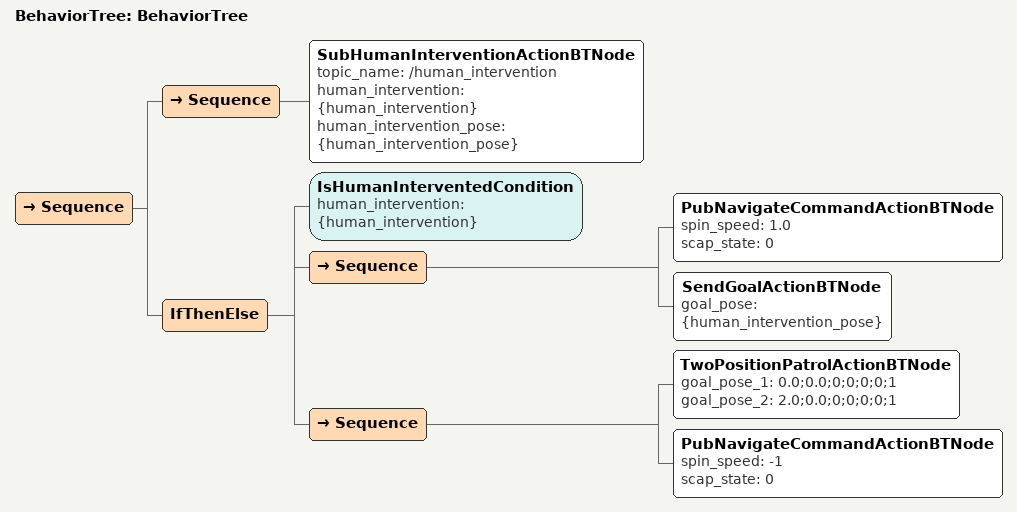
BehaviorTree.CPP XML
<?xml version="1.0" encoding="UTF-8"?>
<root BTCPP_format="4"
      main_tree_to_execute="BehaviorTree">
  <BehaviorTree ID="BehaviorTree">
    <Sequence>
      <Sequence>
        <SubHumanInterventionActionBTNode topic_name="/human_intervention" human_intervention="{human_intervention}" human_intervention_pose="{human_intervention_pose}"/>

      </Sequence>
      <IfThenElse>
        <IsHumanInterventedCondition human_intervention="{human_intervention}"/>
        <Sequence>
          <PubNavigateCommandActionBTNode spin_speed="1.0" scap_state="0"/>
          <SendGoalActionBTNode goal_pose="{human_intervention_pose}"/>
        </Sequence>
        <Sequence>
          <TwoPositionPatrolActionBTNode goal_pose_1="0.0;0.0;0;0;0;0;1" goal_pose_2="2.0;0.0;0;0;0;0;1"/>
          <PubNavigateCommandActionBTNode spin_speed="-1" scap_state="0"/>
        </Sequence>
      </IfThenElse>
    </Sequence>
  </BehaviorTree>

</root>
